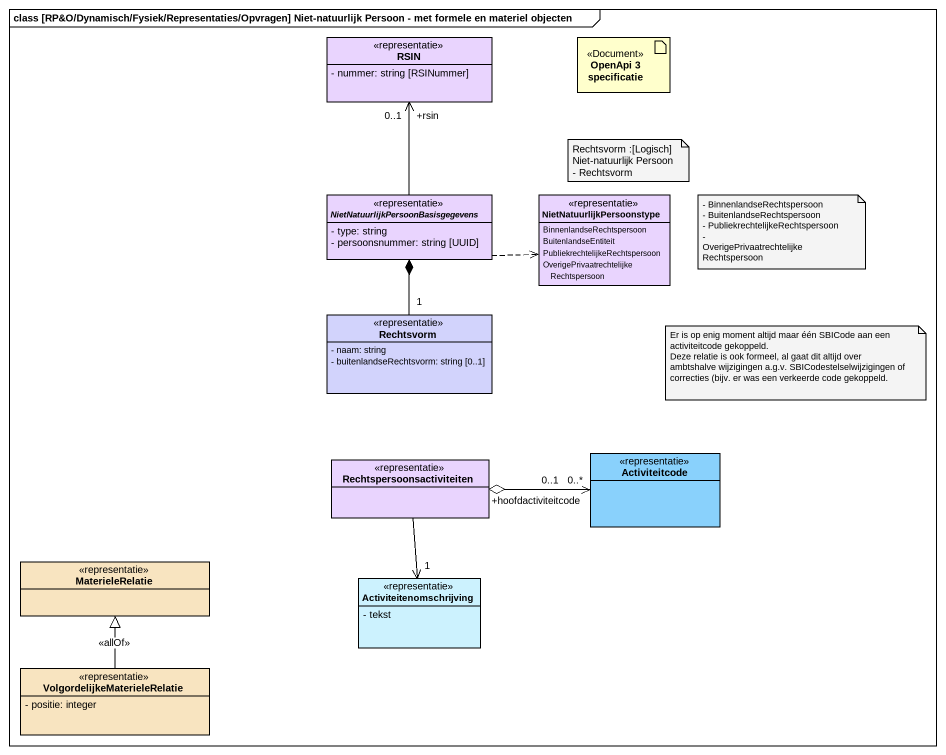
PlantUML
@startuml
mainframe class [RP&O/Dynamisch/Fysiek/Representaties/Opvragen] Niet-natuurlijk Persoon - met formele en materiel objecten
allowmixing
hide circle
hide empty members
skinparam classAttributeIconSize 0
class RSIN <<representatie>> #E9D4FE {
  - nummer: string [RSINummer]
}
artifact "OpenApi 3 specificatie" as OpenApi_3_specificatie <<Document>>
abstract class "NietNatuurlijkPersoonBasisgegevens" as NietNatuurlijkPersoonBasisge <<representatie>> #E9D4FE {
  - type: string
  - persoonsnummer: string [UUID]
}
enum NietNatuurlijkPersoonstype <<representatie>> #E9D4FE {
  BinnenlandseRechtspersoon
  BuitenlandseEntiteit
  PubliekrechtelijkeRechtspersoon
  OverigePrivaatrechtelijkeRechtspersoon
}
class Rechtsvorm <<representatie>> #D2D3FC {
  - naam: string
  - buitenlandseRechtsvorm: string [0..1]
}
class Rechtspersoonsactiviteiten <<representatie>> #E9D4FE
class Activiteitcode <<representatie>> #89D1FC
class MaterieleRelatie <<representatie>> #F8E4C0
class Activiteitenomschrijving <<representatie>> #CCF2FE {
  - tekst
}
class "VolgordelijkeMaterieleRelatie" as VolgordelijkeMaterieleRelati <<representatie>> #F8E4C0 {
  - positie: integer
}
NietNatuurlijkPersoonBasisge -up-> "+rsin\n0..1" RSIN
NietNatuurlijkPersoonBasisge .right.> NietNatuurlijkPersoonstype
Rechtsvorm "1" -up-* NietNatuurlijkPersoonBasisge
Rechtspersoonsactiviteiten -right-> "+hoofdactiviteitcode\n0..1" Activiteitcode
Rechtspersoonsactiviteiten --> "1" Activiteitenomschrijving
Activiteitcode "0..*" -left-o Rechtspersoonsactiviteiten
VolgordelijkeMaterieleRelati -up-|> MaterieleRelatie : <<allOf>>
note as N1
  Rechtsvorm :[Logisch] Niet-natuurlijk Persoon - Rechtsvorm
end note
note as N2
  - BinnenlandseRechtspersoon
  - BuitenlandseRechtspersoon
  - PubliekrechtelijkeRechtspersoon
  - OverigePrivaatrechtelijkeRechtspersoon
end note
note as N3
  Er is op enig moment altijd maar één SBICode aan een activiteitcode gekoppeld.
  Deze relatie is ook formeel, al gaat dit altijd over ambtshalve wijzigingen a.g.v. SBICodestelselwijzigingen of correcties (bijv. er was een verkeerde code gekoppeld.
end note
@enduml
